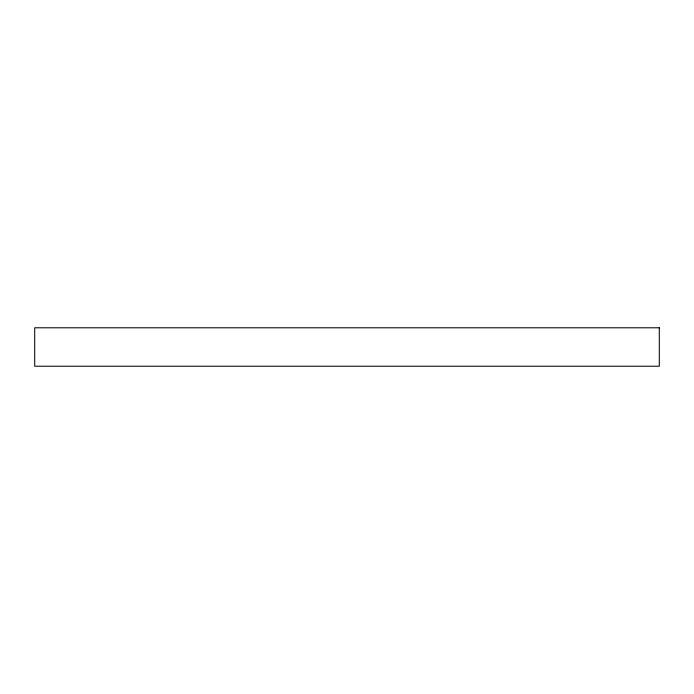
<?xml version="1.0" encoding="UTF-8"?>
<svg xmlns="http://www.w3.org/2000/svg" width="694" height="694" viewBox="0 0 694 694"><rect width="100%" height="100%" fill="white"/><g stroke="black" fill="none" stroke-linecap="round" stroke-linejoin="round"><path stroke-width="1.04" d="M659.3 327.785L34.7 327.785L34.7 366.215L659.3 366.215L659.3 327.785"/></g></svg>
